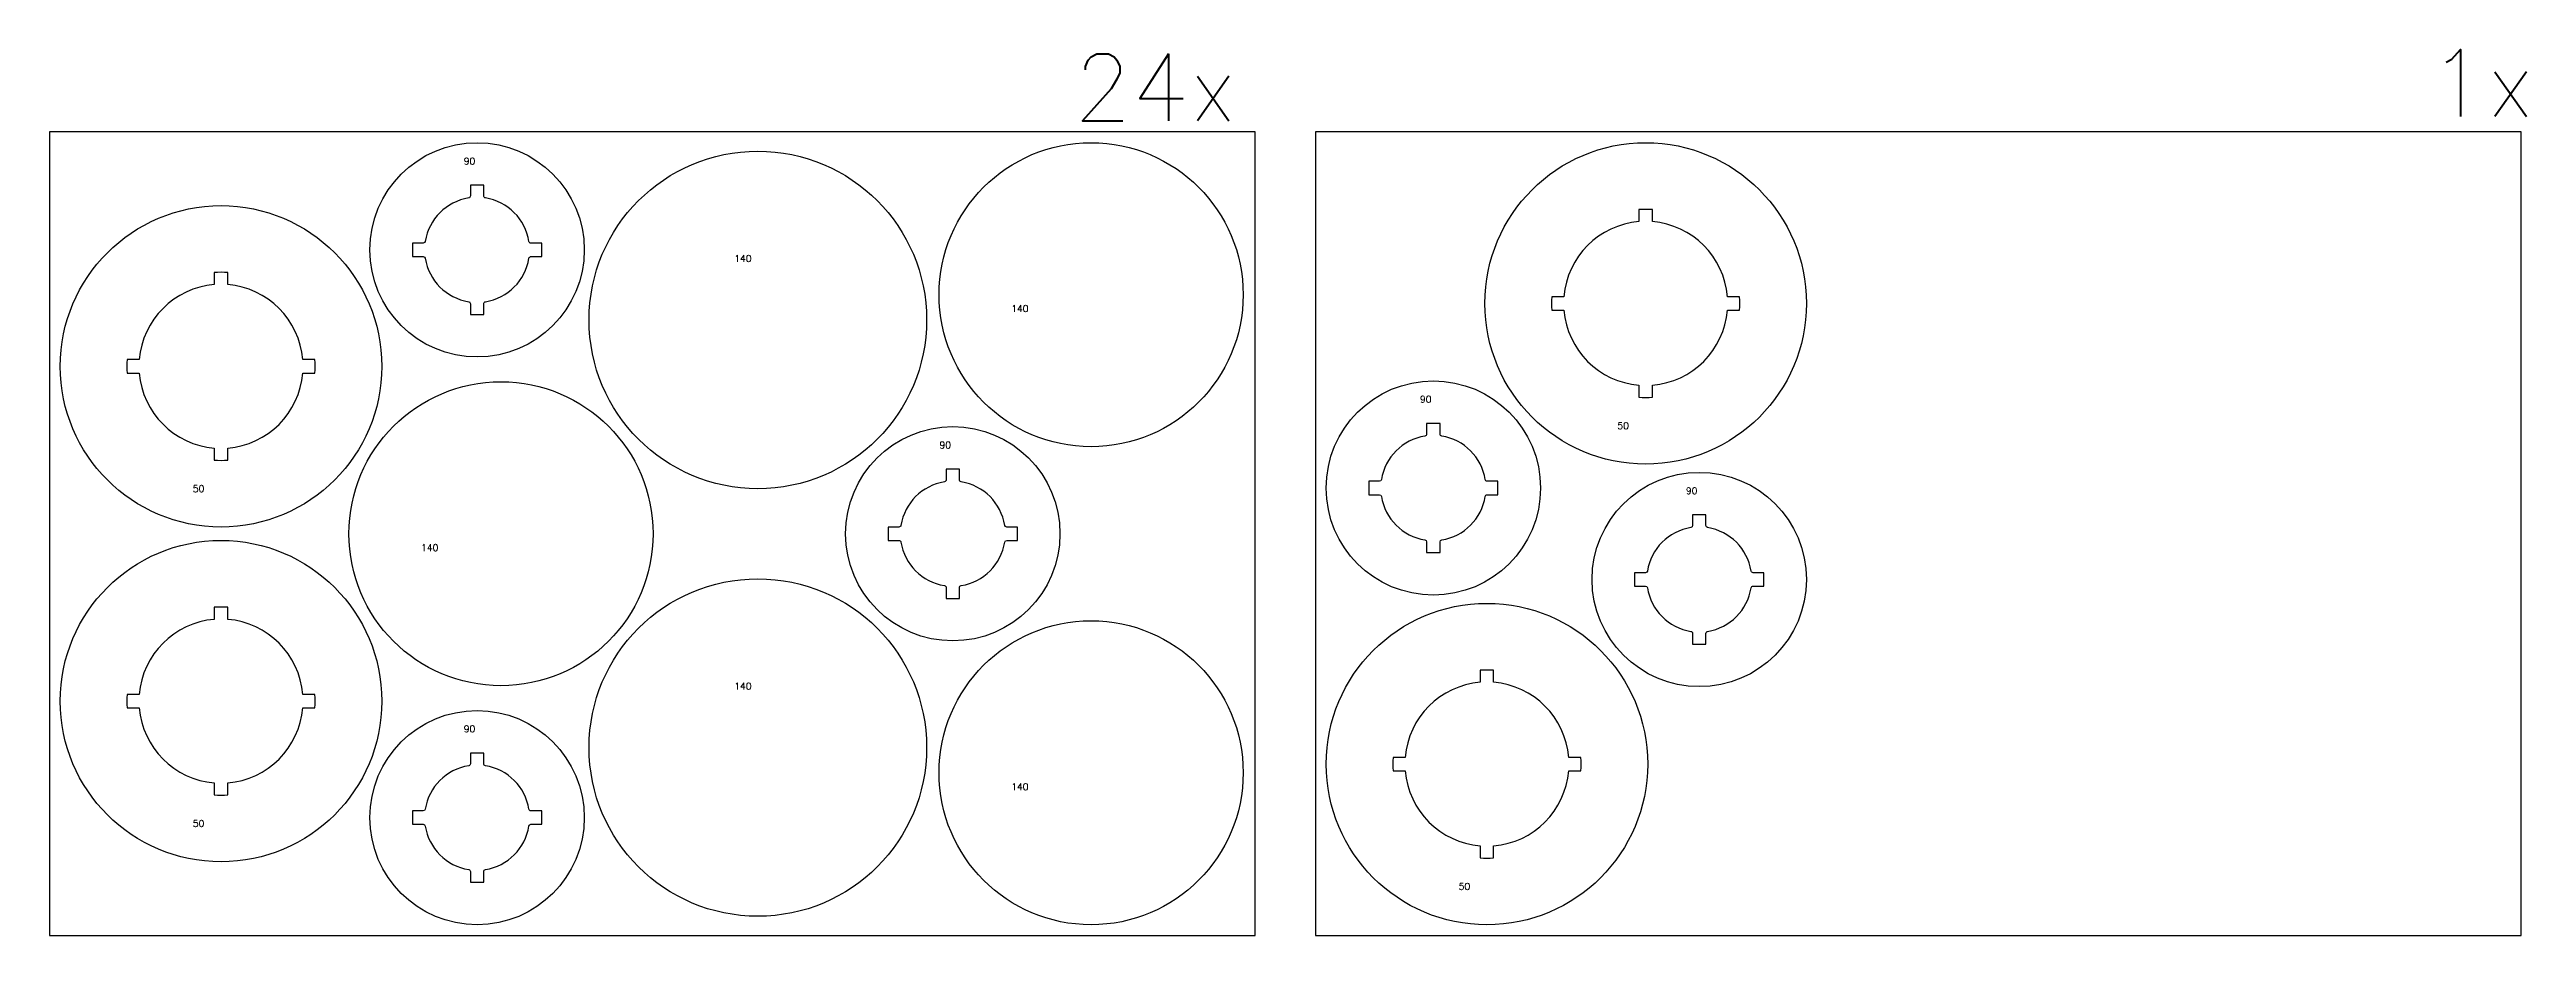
# Model space of a CAD drawing. Header units: millimetres. Extents: x 0 to 7478, y 0 to 1334.
# Drawn here: x 3780 to 7478, y 0 to 1323 of the extents above; entities that cross this region are included whole.
import ezdxf

# ---------------------------------------------------------------- set-up
doc = ezdxf.new("R2010")
doc.units = ezdxf.units.MM
for name, color, linetype in [('--NestedParts--', 7, 'Continuous'), ('sheet', 24, 'Continuous'), ('Texto', 7, 'Continuous')]:
    doc.layers.add(name, color=color, linetype=linetype)
doc.styles.get("Standard").update_dxf_attribs({"font": 'txt.shx'})

msp = doc.modelspace()

# ---------------------------------------------------------------- linework, layer by layer
at = {"layer": '--NestedParts--', "color": 7}
for points in [[(4408.3, 927.5), (4428.3, 927.5), (4428.3, 943.5, -0.368035), (4430.9, 946.5, 0.323199), (4495.8, 1011.5, -0.368035), (4498.8, 1014), (4514.8, 1014), (4514.8, 1034), (4498.8, 1034, -0.368035), (4495.8, 1036.5, 0.323199), (4430.9, 1101.5, -0.368035), (4428.3, 1104.5), (4428.3, 1120.5), (4408.3, 1120.5), (4408.3, 1104.5, -0.368035), (4405.8, 1101.5, 0.323199), (4340.8, 1036.5, -0.368035), (4337.9, 1034), (4321.8, 1034), (4321.8, 1014), (4337.9, 1014, -0.368035), (4340.8, 1011.5, 0.323199), (4405.8, 946.5, -0.368035), (4408.3, 943.5)], [(6153, 821.9), (6153, 803.9, 0.035632), (6173, 803.9), (6173, 821.9, 0.367112), (6285.1, 934), (6303.1, 934, 0.035632), (6303.1, 954), (6285.1, 954, 0.367112), (6173, 1066.1), (6173, 1084.1, 0.035632), (6153, 1084.1), (6153, 1066.1, 0.367112), (6040.9, 954), (6022.9, 954, 0.035632), (6022.9, 934), (6040.9, 934, 0.367112)], [(4026, 727.9), (4026, 709.9, 0.035632), (4046, 709.9), (4046, 727.9, 0.367112), (4158.1, 840), (4176.2, 840, 0.035632), (4176.2, 860), (4158.1, 860, 0.367112), (4046, 972.1), (4046, 990.1, 0.035632), (4026, 990.1), (4026, 972.1, 0.367112), (3914, 860), (3895.9, 860, 0.035632), (3895.9, 840), (3914, 840, 0.367112)], [(5836, 571.8), (5856, 571.8), (5856, 587.9, -0.368035), (5858.6, 590.8, 0.323199), (5923.5, 655.8, -0.368035), (5926.5, 658.3), (5942.5, 658.3), (5942.5, 678.3), (5926.5, 678.3, -0.368035), (5923.5, 680.8, 0.323199), (5858.6, 745.8, -0.368035), (5856, 748.8), (5856, 764.8), (5836, 764.8), (5836, 748.8, -0.368035), (5833.5, 745.8, 0.323199), (5768.5, 680.8, -0.368035), (5765.6, 678.3), (5749.5, 678.3), (5749.5, 658.3), (5765.6, 658.3, -0.368035), (5768.5, 655.8, 0.323199), (5833.5, 590.8, -0.368035), (5836, 587.9)], [(5118.6, 503.5), (5138.6, 503.5), (5138.6, 519.5, -0.368035), (5141.1, 522.5, 0.323199), (5206.1, 587.5, -0.368035), (5209, 590), (5225.1, 590), (5225.1, 610), (5209, 610, -0.368035), (5206.1, 612.5, 0.323199), (5141.1, 677.5, -0.368035), (5138.6, 680.5), (5138.6, 696.5), (5118.6, 696.5), (5118.6, 680.5, -0.368035), (5116.1, 677.5, 0.323199), (5051.1, 612.5, -0.368035), (5048.1, 610), (5032.1, 610), (5032.1, 590), (5048.1, 590, -0.368035), (5051.1, 587.5, 0.323199), (5116.1, 522.5, -0.368035), (5118.6, 519.5)], [(6233, 435.2), (6253, 435.2), (6253, 451.2, -0.368035), (6255.5, 454.2, 0.323199), (6320.5, 519.2, -0.368035), (6323.5, 521.7), (6339.5, 521.7), (6339.5, 541.7), (6323.5, 541.7, -0.368035), (6320.5, 544.2, 0.323199), (6255.5, 609.2, -0.368035), (6253, 612.1), (6253, 628.2), (6233, 628.2), (6233, 612.1, -0.368035), (6230.5, 609.2, 0.323199), (6165.5, 544.2, -0.368035), (6162.6, 541.7), (6146.5, 541.7), (6146.5, 521.7), (6162.6, 521.7, -0.368035), (6165.5, 519.2, 0.323199), (6230.5, 454.2, -0.368035), (6233, 451.2)], [(4026, 227.9), (4026, 209.9, 0.035632), (4046, 209.9), (4046, 227.9, 0.367112), (4158.1, 340), (4176.2, 340, 0.035632), (4176.2, 360), (4158.1, 360, 0.367112), (4046, 472.1), (4046, 490.1, 0.035632), (4026, 490.1), (4026, 472.1, 0.367112), (3914, 360), (3895.9, 360, 0.035632), (3895.9, 340), (3914, 340, 0.367112)], [(5916, 133.9), (5916, 115.9, 0.035632), (5936, 115.9), (5936, 133.9, 0.367112), (6048.1, 246), (6066.2, 246, 0.035632), (6066.2, 266), (6048.1, 266, 0.367112), (5936, 378.1), (5936, 396.1, 0.035632), (5916, 396.1), (5916, 378.1, 0.367112), (5804, 266), (5785.9, 266, 0.035632), (5785.9, 246), (5804, 246, 0.367112)], [(4408.3, 79.5), (4428.3, 79.5), (4428.3, 95.5, -0.368035), (4430.9, 98.5, 0.323199), (4495.8, 163.5, -0.368035), (4498.8, 166), (4514.8, 166), (4514.8, 186), (4498.8, 186, -0.368035), (4495.8, 188.5, 0.323199), (4430.9, 253.5, -0.368035), (4428.3, 256.5), (4428.3, 272.5), (4408.3, 272.5), (4408.3, 256.5, -0.368035), (4405.8, 253.5, 0.323199), (4340.8, 188.5, -0.368035), (4337.9, 186), (4321.8, 186), (4321.8, 166), (4337.9, 166, -0.368035), (4340.8, 163.5, 0.323199), (4405.8, 98.5, -0.368035), (4408.3, 95.5)]]:
    msp.add_lwpolyline(points, format="xyb", close=True, dxfattribs=at)
for centre, radius in [((4418.3, 1024), 160), ((5335.1, 957), 227), ((6163, 944), 240), ((4837.5, 919.3), 252), ((4036, 850), 240), ((4454, 600), 227), ((5846, 668.3), 160), ((5128.6, 600), 160), ((6243, 531.7), 160), ((4036, 350), 240), ((4837.5, 280.7), 252), ((5926, 256), 240), ((5335.1, 243), 227), ((4418.3, 176), 160)]:
    msp.add_circle(centre, radius, dxfattribs=at)
at = {"layer": 'sheet', "color": 7}
for points in [[(3780, 0), (5580, 0), (5580, 1200), (3780, 1200)], [(5670, 0), (7470, 0), (7470, 1200), (5670, 1200)]]:
    msp.add_lwpolyline(points, close=True, dxfattribs=at)

# ---------------------------------------------------------------- texts
at = {"char_height": 100, "attachment_point": 1}
for s, insert in [('24x', (5309.4, 1316.8)), ('1x', (7332.3, 1323.2))]:
    msp.add_mtext_dynamic_manual_height_columns(s, width=364.382, gutter_width=1, heights=[0], dxfattribs=dict(at, insert=insert))
at = {"layer": 'Texto', "color": 3, "char_height": 10, "width": 22.698, "attachment_point": 1}
for s, insert in [('90', (4398.4, 1161.5)), ('140', (4802.4, 1016)), ('140', (5215.9, 941.2)), ('90', (5826.1, 805.8)), ('50', (6120.8, 766.3)), ('90', (5108.7, 737.5)), ('50', (3993.9, 672.3)), ('90', (6223.1, 669.2)), ('140', (4334.8, 584.2)), ('140', (4802.4, 377.4)), ('90', (4398.4, 313.5)), ('140', (5215.9, 227.2)), ('50', (3993.9, 172.3)), ('50', (5883.9, 78.3))]:
    msp.add_mtext(s, dxfattribs=dict(at, insert=insert))

doc.saveas('drawing.dxf')
